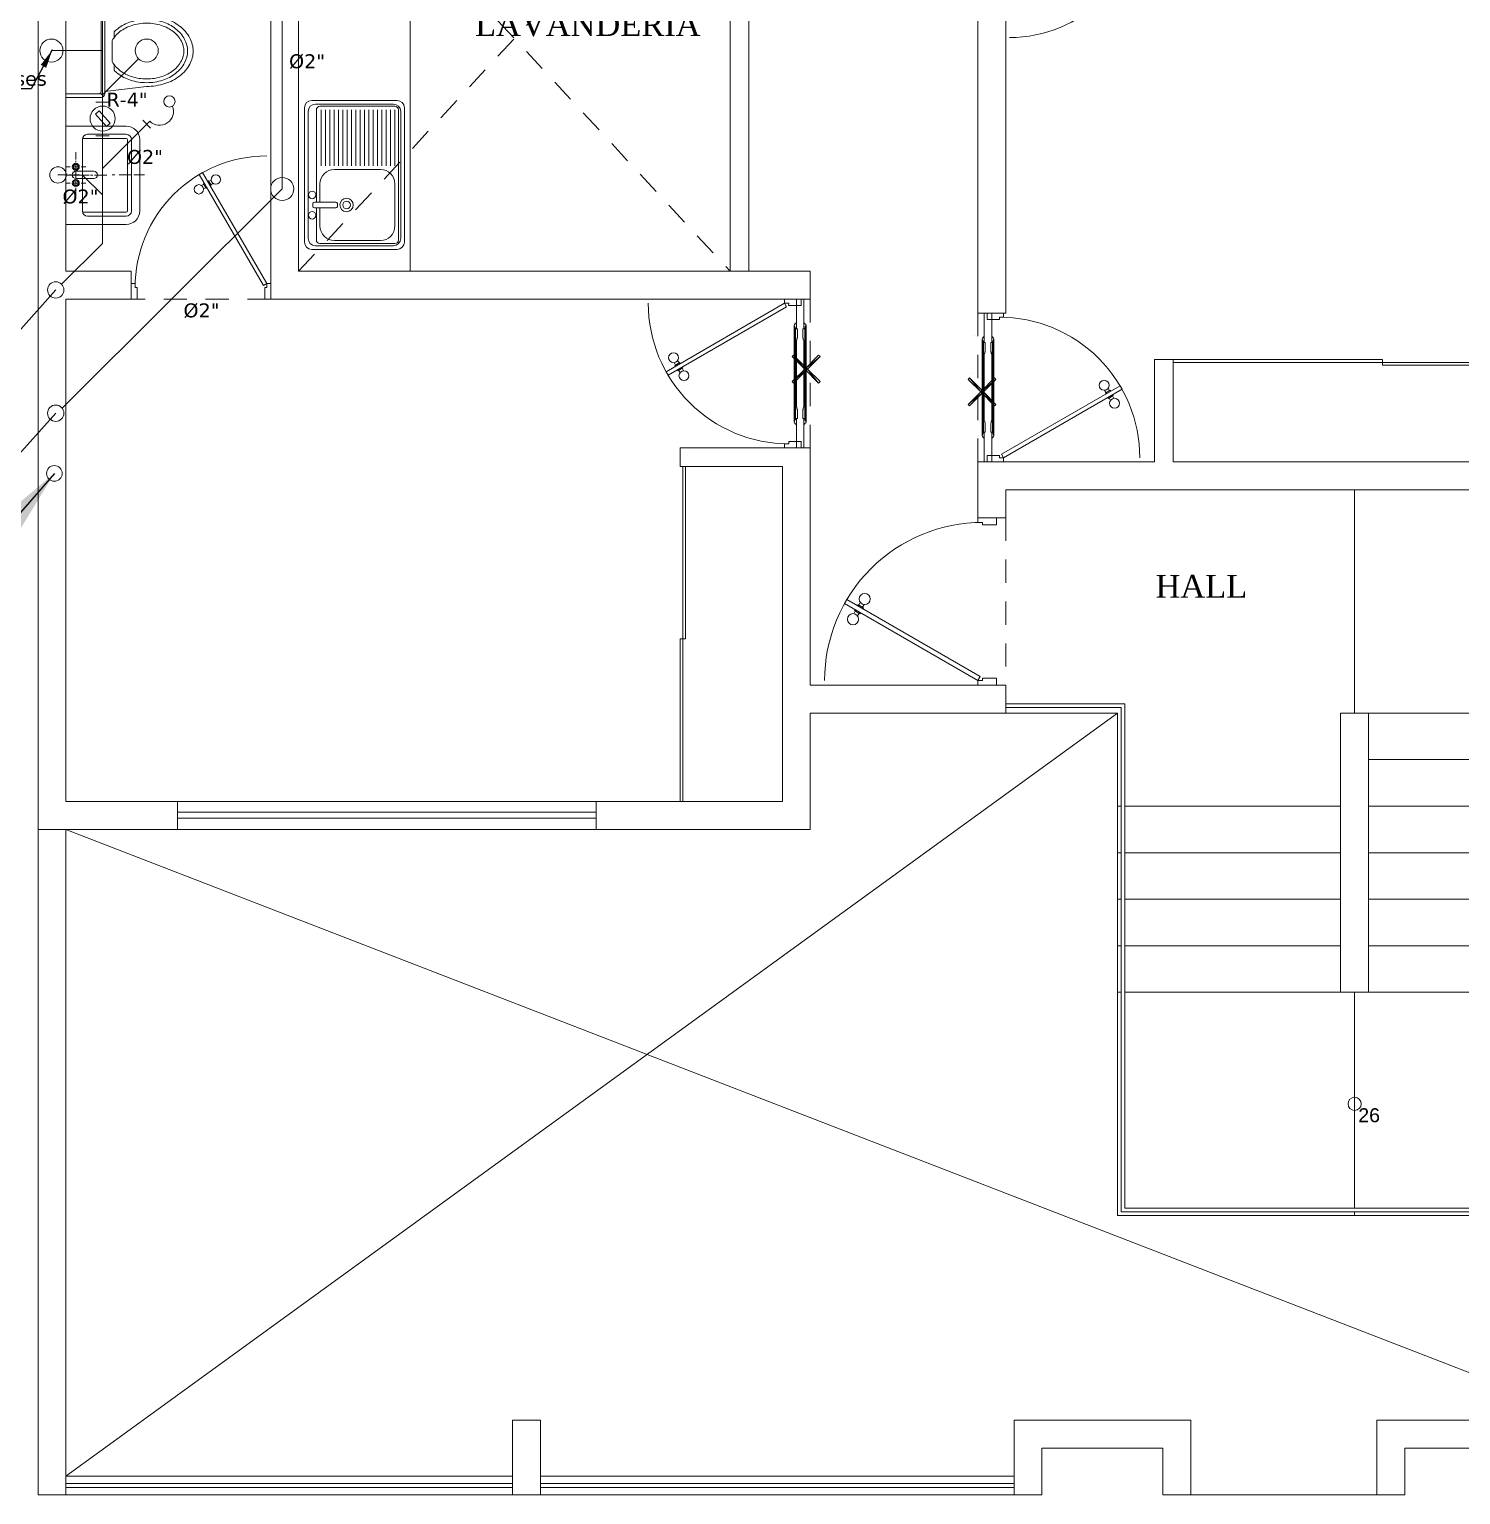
# Model space of a CAD drawing. Header units: millimetres. Extents: x -59 to 123, y 54 to 155.
# Drawn here: x 47.02 to 54.71, y 134.49 to 142.36 of the extents above; entities that cross this region are included whole.
import ezdxf

# ---------------------------------------------------------------- set-up
doc = ezdxf.new("R2010")
doc.units = ezdxf.units.MM
for name, pattern in [('ACAD_ISO04W100', [30.5, 24, -3, 0.5, -3]), ('CONTINUA', [0]), ('DASHDOTX2', [50.8, 25.4, -12.7, 0, -12.7]), ('HIDDEN2', [0.1875, 0.125, -0.0625])]:
    doc.linetypes.add(name, pattern=pattern)
doc.layers.get('0').update_dxf_attribs({"lineweight": 9})
for name, color, linetype in [('A-PROY', 8, 'HIDDEN2'), ('A-TEX 010', 7, 'Continuous'), ('TEXTO', 2, 'Continuous')]:
    doc.layers.add(name, color=color, linetype=linetype)
for name, color, linetype, lineweight in [('desague', 4, 'Continuous', 60), ('ESCALERA', 128, 'Continuous', 9), ('HP-Mobiliario', 251, 'Continuous', 0), ('mobiliario', 7, 'Continuous', 0), ('murobajo', 7, 'Continuous', 30), ('MUROS', 7, 'Continuous', 80), ('niveles', 8, 'Continuous', 15), ('pluma1', 1, 'Continuous', 9), ('pluma2', 4, 'Continuous', 20), ('pluma3', 13, 'Continuous', 30), ('PUERTAS', 7, 'Continuous', 9), ('SANITARIOS', 7, 'Continuous', 5), ('TUB.AGUA', 7, 'DASHDOTX2', 40), ('VENTANA BAJA', 150, 'Continuous', 20), ('VIDRIO', 7, 'Continuous', 5)]:
    doc.layers.add(name, color=color, linetype=linetype, lineweight=lineweight)
doc.styles.add('BOLD', font='Swis721 Lt BT Light.ttf', dxfattribs={"height": 2})
doc.styles.add('ROMANS', font='ROMANS.SHX', dxfattribs={"width": 1.35, "height": 0.29})
doc.styles.get("Standard").update_dxf_attribs({"font": 'arial.ttf'})
doc.styles.add('style4', font='verdanab.ttf', dxfattribs={"height": 0.1})
doc.styles.add('textcosan', font='verdana.ttf', dxfattribs={"height": 0.1})
doc.dimstyles.new('dimension horizontal', dxfattribs={"dimtxt": 0.08, "dimasz": 0.1, "dimexe": 0.15, "dimexo": 0.3, "dimgap": 0.01, "dimtad": 2, "dimtih": 1, "dimtoh": 1, "dimzin": 1, "dimtxsty": 'style4', "dimblk": 'ARCHTICK', "dimcen": 0.08, "dimadec": 0, "dimazin": 0, "dimtfac": 1, "dimtmove": 0, "dimatfit": 3, "dimfxl": 1, "dimarcsym": 0})
doc.dimstyles.new('ISO-25', dxfattribs={"dimtxt": 2.5, "dimasz": 2.5, "dimexe": 1.25, "dimexo": 0.625, "dimtad": 1, "dimtxsty": 'Standard', "dimcen": 2.5, "dimadec": 0, "dimazin": 0, "dimtfac": 1, "dimtmove": 0, "dimatfit": 3, "dimfxl": 1, "dimarcsym": 0})

# ---------------------------------------------------------------- blocks, each defined once
blk = doc.blocks.new('rf67')
at = {"layer": 'PUERTAS', "ltscale": 0.075}
for p, q in [((2984.4541, 394.8959), (2984.4292, 394.895)), ((2984.4585, 394.0686), (2984.4292, 394.895)), ((2984.4834, 394.0695), (2984.4541, 394.8959)), ((2983.711, 394.4797), (2983.7334, 394.4678)), ((2983.7334, 394.4678), (2983.7215, 394.4454)), ((2983.6641, 394.3914), (2983.6977, 394.3735)), ((2983.7327, 394.4394), (2983.6977, 394.3735)), ((2983.7215, 394.4454), (2983.7327, 394.4394)), ((2984.4603, 394.0531), (2984.4253, 393.9872)), ((2984.4834, 394.0695), (2984.4585, 394.0686)), ((2984.4715, 394.0471), (2984.4603, 394.0531)), ((2984.4834, 394.0695), (2984.4715, 394.0471)), ((2984.5059, 394.0576), (2984.4834, 394.0695)), ((2984.459, 393.9693), (2984.4253, 393.9872))]:
    blk.add_line(p, q, dxfattribs=at)
at = {"layer": 'PUERTAS', "ltscale": 0.01}
for p, q in [((2984.4089, 394.8242), (2984.4257, 394.8248)), ((2984.4098, 394.8001), (2984.4265, 394.8006)), ((2984.4255, 394.8297), (2984.4315, 394.8299)), ((2984.4267, 394.796), (2984.4255, 394.8297)), ((2984.4267, 394.796), (2984.4327, 394.7962)), ((2984.4625, 394.831), (2984.4565, 394.8308)), ((2984.4637, 394.7974), (2984.4577, 394.7971)), ((2984.4637, 394.7974), (2984.4625, 394.831)), ((2984.4794, 394.8268), (2984.4627, 394.8262)), ((2984.4803, 394.8026), (2984.4636, 394.802))]:
    blk.add_line(p, q, dxfattribs=at)
for centre in [(2984.3818, 394.8116), (2984.5074, 394.8161)]:
    blk.add_circle(centre, 0.0302, dxfattribs=at)
blk.add_arc((2984.4709, 394.0476), 0.8484, 61.97794, 152.0448, dxfattribs=at)
blk = doc.blocks.new('A$C16406C30')
at = {"layer": 'HP-Mobiliario'}
for p, q in [((0.1885, 0.5), (0, 0.5)), ((0.1785, 0.48), (0, 0.48)), ((0.2026, 0.4941), (0.1856, 0.4771)), ((0.2085, 0.02), (0.2085, 0.48)), ((0.1885, 0.03), (0.1885, 0.47)), ((0.2085, 0.4681), (0.4335, 0.44)), ((0.2585, 0.3218), (0.2585, 0.3528)), ((0.2485, 0.1938), (0.2485, 0.3062)), ((0.2585, 0.1472), (0.2585, 0.1782)), ((0, 0.02), (0.1785, 0.02)), ((0, 0), (0.1885, 0)), ((0.2026, 0.0059), (0.1856, 0.0229)), ((0.2085, 0.0319), (0.4335, 0.06))]:
    blk.add_line(p, q, dxfattribs=at)
for points in [[(0.2485, 0.3062, -0.100268), (0.2902, 0.3544, -0.08725), (0.3531, 0.3874, -0.077598), (0.4335, 0.4, -0.077598), (0.5139, 0.3874, -0.08725), (0.5768, 0.3544, -0.105601), (0.6201, 0.3032, -0.12364), (0.6335, 0.25, -0.12364), (0.6201, 0.1968, -0.105601), (0.5768, 0.1456, -0.08725), (0.5139, 0.1126, -0.077598), (0.4335, 0.1, -0.077598)], [(0.2585, 0.3528, -0.0362), (0.2779, 0.3702, -0.08725), (0.347, 0.4065, -0.077598), (0.4335, 0.42, -0.077598), (0.52, 0.4065, -0.08725), (0.5891, 0.3702, -0.105601), (0.6378, 0.3127, -0.12364), (0.6535, 0.25, -0.12364), (0.6378, 0.1873, -0.105601), (0.5891, 0.1298, -0.08725), (0.52, 0.0935, -0.077598), (0.4335, 0.08, -0.077598)], [(0.4335, 0.44, -0.076393), (0.532, 0.4249, -0.086437), (0.6103, 0.3844, -0.105872), (0.6657, 0.3199, -0.125404), (0.6835, 0.25, -0.125404), (0.6657, 0.1801, -0.105872), (0.6103, 0.1156, -0.086437), (0.532, 0.0751, -0.076393), (0.4335, 0.06, -0.076393)], [(0.4335, 0.1, -0.077598), (0.3531, 0.1126, -0.08725), (0.2902, 0.1456, -0.100268), (0.2485, 0.1938, -0.12364)], [(0.4335, 0.08, -0.077598), (0.347, 0.0935, -0.08725), (0.2779, 0.1298, -0.0362), (0.2585, 0.1472, -0.12364)]]:
    blk.add_lwpolyline(points, format="xyb", dxfattribs=at)
for centre, radius, start, end in [((0.1785, 0.47), 0.01, 0, 90), ((0.1885, 0.48), 0.02, 0, 90), ((0.1785, 0.03), 0.01, 270, 0), ((0.1885, 0.02), 0.02, 270, 0)]:
    blk.add_arc(centre, radius, start, end, dxfattribs=at)
blk = doc.blocks.new('LAV-5')
for p, q in [((-0.264, 0), (-0.264, -0.3242)), ((0, 0), (-0.264, 0)), ((-0.0451, -0.0222), (-0.0451, 0.0007)), ((-0.0015, -0.0076), (-0.0015, 0.043)), ((0.264, 0), (0, 0)), ((0.0421, -0.0222), (0.0421, 0.0007)), ((0.264, -0.3242), (0.264, 0)), ((-0.0846, -0.0529), (-0.123, -0.0529)), ((-0.07, -0.0529), (-0.0777, -0.0529)), ((-0.0264, -0.0529), (-0.064, -0.0529)), ((-0.0451, -0.0433), (-0.0451, -0.0306)), ((-0.0451, -0.0726), (-0.0451, -0.0433)), ((-0.0015, -0.0529), (-0.0212, -0.0529)), ((-0.0212, -0.1496), (-0.0212, -0.0529)), ((-0.0015, -0.0529), (-0.017, -0.0529)), ((-0.0015, -0.0282), (-0.0015, -0.0196)), ((-0.0015, -0.0282), (-0.0015, -0.0196)), ((-0.0015, -0.0726), (-0.0015, -0.0409)), ((-0.0015, -0.0726), (-0.0015, -0.0409)), ((-0.0015, -0.0529), (0.0182, -0.0529)), ((-0.0015, -0.0529), (0.014, -0.0529)), ((0.0182, -0.0529), (0.0182, -0.1496)), ((0.0234, -0.0529), (0.061, -0.0529)), ((0.0421, -0.0433), (0.0421, -0.0306)), ((0.0421, -0.0726), (0.0421, -0.0433)), ((0.067, -0.0529), (0.0747, -0.0529)), ((0.0816, -0.0529), (0.12, -0.0529)), ((-0.22, -0.1158), (-0.22, -0.3242)), ((-0.198, -0.0886), (-0.198, -0.3242)), ((-0.1922, -0.088), (0.1922, -0.088)), ((-0.0451, -0.0812), (-0.0451, -0.106)), ((-0.0011, -0.0863), (-0.0011, -0.124)), ((-0.0011, -0.1326), (-0.0011, -0.1445)), ((-0.0011, -0.1539), (-0.0011, -0.2199)), ((0.0421, -0.0812), (0.0421, -0.106)), ((0.198, -0.3242), (0.198, -0.0886)), ((0.22, -0.3242), (0.22, -0.1158)), ((-0.0015, -0.2489), (-0.0015, -0.2618)), ((-0.0015, -0.2857), (-0.0015, -0.3507)), ((-0.1922, -0.33), (0.1922, -0.33)), ((-0.1922, -0.352), (0.1922, -0.352)), ((-0.0015, -0.329), (-0.0015, -0.347)), ((-0.0015, -0.365), (-0.0015, -0.4223)), ((-0.1922, -0.396), (0.1922, -0.396))]:
    blk.add_line(p, q)
for centre, radius in [((-0.0451, -0.0529), 0.0188), ((-0.0451, -0.0529), 0.0137), ((0.0421, -0.0529), 0.0188), ((0.0421, -0.0529), 0.0137)]:
    blk.add_circle(centre, radius)
for centre, radius, start, end in [((-0.0015, -0.0529), 0.0197, 90, 180), ((-0.0015, -0.0529), 0.0197, 0, 90), ((-0.1922, -0.1158), 0.0278, 90, 180), ((-0.0015, -0.1496), 0.0197, 180, 270), ((-0.0015, -0.1496), 0.0197, 270, 0), ((0.1922, -0.1158), 0.0278, 0, 90), ((-0.1922, -0.3242), 0.0718, 180, 270), ((-0.1922, -0.3242), 0.0278, 180, 270), ((-0.1922, -0.3242), 0.00583, 180, 270), ((0.1922, -0.3242), 0.0718, 270, 0), ((0.1922, -0.3242), 0.0278, 270, 0), ((0.1922, -0.3242), 0.00583, 270, 0)]:
    blk.add_arc(centre, radius, start, end)
blk = doc.blocks.new('CRFDSX')
at = {"layer": 'mobiliario'}
for points in [[(-77.9163, 3.0473), (-77.9163, 3.0951), (-77.9216, 3.0951), (-77.9216, 3.2558), (-77.8812, 3.2558), (-77.8812, 3.0951), (-77.8865, 3.0951), (-77.8865, 3.0473)], [(-77.9333, 3.1143), (-77.9333, 2.8792), (-77.9333, 2.5951)], [(-77.9291, 3.1068), (-77.9291, 3.1015), (-77.928, 3.1015), (-77.9269, 3.1004), (-77.9259, 3.0994), (-77.9259, 3.0983), (-77.9259, 3.0973), (-77.9259, 3.0962), (-77.9259, 3.0951)], [(-77.9291, 3.1015), (-77.9291, 2.8792), (-77.9291, 2.6079)], [(-77.9259, 3.0951), (-77.9216, 3.0951), (-77.9216, 3.126), (-77.9269, 3.126), (-77.9269, 3.1217)], [(-77.9259, 3.0951), (-77.9259, 2.8792), (-77.9259, 2.6143)], [(-77.8748, 3.1217), (-77.8748, 3.126), (-77.8812, 3.126), (-77.8812, 3.0951), (-77.8769, 3.0951), (-77.8769, 3.0962), (-77.8769, 3.0973), (-77.8769, 3.0983), (-77.8759, 3.0994), (-77.8759, 3.1004), (-77.8748, 3.1004), (-77.8748, 3.1015), (-77.8738, 3.1015), (-77.8727, 3.1015)], [(-77.8769, 3.0951), (-77.8769, 2.8792), (-77.8769, 2.6143)], [(-77.8727, 3.1015), (-77.8727, 3.1068)], [(-77.8727, 3.1015), (-77.8727, 2.8792), (-77.8727, 2.6079)], [(-77.8695, 3.1143), (-77.8695, 2.8792), (-77.8695, 2.5951)], [(-77.9216, 3.0345), (-77.9216, 2.8792), (-77.9216, 2.6749), (-77.9216, 2.8792), (-77.9216, 3.0345)], [(-77.9184, 3.0366), (-77.9184, 3.0441)], [(-77.8833, 3.0441), (-77.8833, 3.0366)], [(-77.8812, 3.0345), (-77.8812, 2.8792), (-77.8812, 2.6749)], [(-77.8812, 2.7036), (-77.8812, 3.0058)], [(-78.0009, 2.9547), (-78.0083, 2.9473), (-77.9264, 2.8792), (-78.0009, 2.9547), (-78.0009, 2.9547)], [(-78.0083, 2.9473), (-77.9264, 2.8792), (-77.9402, 2.8792), (-78.0083, 2.9473), (-78.0083, 2.9473)], [(-77.8658, 2.9547), (-77.9264, 2.8792), (-77.9402, 2.8792), (-77.8658, 2.9547), (-77.8658, 2.9547)], [(-77.8594, 2.9473), (-77.8658, 2.9547), (-77.9264, 2.8792), (-77.8594, 2.9473), (-77.8594, 2.9473)], [(-77.9402, 2.8792), (-78.0009, 2.8047), (-78.0083, 2.8122), (-77.9402, 2.8792), (-77.9402, 2.8792)], [(-77.9264, 2.8792), (-77.9402, 2.8792), (-78.0009, 2.8047), (-77.9264, 2.8792), (-77.9264, 2.8792)], [(-77.9264, 2.8792), (-77.9402, 2.8792), (-77.8594, 2.8122), (-77.9264, 2.8792), (-77.9264, 2.8792)], [(-77.9402, 2.8792), (-77.8594, 2.8122), (-77.8658, 2.8047), (-77.9402, 2.8792), (-77.9402, 2.8792)], [(-77.9839, 2.7792), (-77.9839, 2.7792)], [(-77.9291, 2.6026), (-77.9291, 2.6079), (-77.928, 2.6079), (-77.9269, 2.6079), (-77.9269, 2.609), (-77.9259, 2.61), (-77.9259, 2.6111), (-77.9259, 2.6122), (-77.9259, 2.6132), (-77.9259, 2.6143)], [(-77.9259, 2.6143), (-77.9216, 2.6143), (-77.9216, 2.5834), (-77.9269, 2.5834), (-77.9269, 2.5877)], [(-77.8865, 2.6622), (-77.8865, 2.6143), (-77.8812, 2.6143), (-77.8812, 2.4558), (-77.9057, 2.4558), (-77.9099, 2.4558), (-77.9216, 2.4558), (-77.9216, 2.6143), (-77.9163, 2.6143), (-77.9163, 2.6622)], [(-77.9184, 2.6643), (-77.9184, 2.6717)], [(-77.8833, 2.6717), (-77.8833, 2.6643)], [(-77.8769, 2.6143), (-77.8812, 2.6143), (-77.8812, 2.5834), (-77.8748, 2.5834), (-77.8748, 2.5881)], [(-77.8727, 2.6026), (-77.8727, 2.6079), (-77.8738, 2.6079), (-77.8748, 2.6079), (-77.8759, 2.609), (-77.8759, 2.61), (-77.8769, 2.6111), (-77.8769, 2.6122), (-77.8769, 2.6132), (-77.8769, 2.6143)], [(-77.9716, 2.5781), (-77.9716, 2.5781)]]:
    blk.add_lwpolyline(points, dxfattribs=at)
for points in [[(-77.9333, 3.1159), (-77.9337, 3.1127), (-77.9322, 3.1096), (-77.9294, 3.108)], [(-77.9269, 3.1226), (-77.9306, 3.1216), (-77.9328, 3.119), (-77.9333, 3.1159)], [(-77.8696, 3.1159), (-77.87, 3.119), (-77.8723, 3.1216), (-77.8753, 3.1225)], [(-77.8734, 3.108), (-77.8707, 3.1096), (-77.8692, 3.1127), (-77.8696, 3.1159)], [(-77.9222, 3.0345), (-77.9207, 3.0345), (-77.9195, 3.0357), (-77.9195, 3.0372)], [(-77.919, 3.0451), (-77.9175, 3.0451), (-77.9163, 3.0463), (-77.9163, 3.0478)], [(-77.8865, 3.0478), (-77.8865, 3.0463), (-77.8853, 3.0451), (-77.8839, 3.0451)], [(-77.8844, 3.0372), (-77.8844, 3.0357), (-77.8832, 3.0345), (-77.8817, 3.0345)], [(-77.9294, 2.6025), (-77.9322, 2.6009), (-77.9337, 2.5978), (-77.9333, 2.5946)], [(-77.9195, 2.6723), (-77.9195, 2.6737), (-77.9207, 2.6749), (-77.9222, 2.6749)], [(-77.9163, 2.6627), (-77.9163, 2.6642), (-77.9175, 2.6653), (-77.919, 2.6653)], [(-77.8839, 2.6653), (-77.8853, 2.6653), (-77.8865, 2.6642), (-77.8865, 2.6627)], [(-77.8817, 2.6749), (-77.8832, 2.6749), (-77.8844, 2.6737), (-77.8844, 2.6723)], [(-77.8696, 2.5946), (-77.8692, 2.5978), (-77.8707, 2.6009), (-77.8734, 2.6025)], [(-77.9333, 2.5946), (-77.9328, 2.5914), (-77.9306, 2.5888), (-77.9269, 2.5877)], [(-77.8753, 2.588), (-77.8723, 2.5888), (-77.87, 2.5914), (-77.8696, 2.5946)]]:
    blk.add_open_spline(points, degree=3, dxfattribs=at)
blk = doc.blocks.new('lavo')
for p, q in [((734.6522, 78.2175), (734.6522, 77.4953)), ((734.6522, 78.2175), (734.6522, 77.4953)), ((734.6717, 78.198), (734.6717, 77.5148)), ((734.6717, 78.198), (734.6717, 77.5148)), ((734.6911, 78.2564), (735.1498, 78.2564)), ((734.6911, 78.2564), (735.1498, 78.2564)), ((734.7106, 78.2369), (735.1303, 78.2369)), ((734.7106, 78.2369), (735.1303, 78.2369)), ((734.7159, 78.2058), (734.7159, 77.7101)), ((734.7159, 78.2058), (734.7159, 77.7101)), ((734.7354, 78.2253), (735.1381, 78.2253)), ((734.7354, 78.2253), (735.1381, 78.2253)), ((734.741, 78.2058), (734.741, 77.9052)), ((734.741, 78.2058), (734.741, 77.9052)), ((734.7643, 78.2058), (734.7643, 77.9052)), ((734.7643, 78.2058), (734.7643, 77.9052)), ((734.7877, 78.2058), (734.7877, 77.9052)), ((734.7877, 78.2058), (734.7877, 77.9052)), ((734.8111, 78.2058), (734.8111, 77.9052)), ((734.8111, 78.2058), (734.8111, 77.9052)), ((734.8344, 78.2058), (734.8344, 77.9052)), ((734.8344, 78.2058), (734.8344, 77.9052)), ((734.8578, 78.2058), (734.8578, 77.9052)), ((734.8578, 78.2058), (734.8578, 77.9052)), ((734.8811, 78.2058), (734.8811, 77.9052)), ((734.8811, 78.2058), (734.8811, 77.9052)), ((734.9045, 78.2058), (734.9045, 77.9052)), ((734.9045, 78.2058), (734.9045, 77.9052)), ((734.9279, 78.2058), (734.9279, 77.9052)), ((734.9279, 78.2058), (734.9279, 77.9052)), ((734.9512, 78.2058), (734.9512, 77.9052)), ((734.9512, 78.2058), (734.9512, 77.9052)), ((734.9746, 78.2058), (734.9746, 77.9052)), ((734.9746, 78.2058), (734.9746, 77.9052)), ((734.998, 78.2058), (734.998, 77.9052)), ((734.998, 78.2058), (734.998, 77.9052)), ((735.0213, 78.2058), (735.0213, 77.9052)), ((735.0213, 78.2058), (735.0213, 77.9052)), ((735.0447, 78.2058), (735.0447, 77.9052)), ((735.0447, 78.2058), (735.0447, 77.9052)), ((735.068, 78.2058), (735.068, 77.9052)), ((735.068, 78.2058), (735.068, 77.9052)), ((735.0914, 78.2058), (735.0914, 77.9052)), ((735.0914, 78.2058), (735.0914, 77.9052)), ((735.1148, 78.2058), (735.1148, 77.9052)), ((735.1148, 78.2058), (735.1148, 77.9052)), ((735.1381, 78.2058), (735.1381, 77.9052)), ((735.1381, 78.2058), (735.1381, 77.9052)), ((735.1576, 78.2058), (735.1576, 77.507)), ((735.1576, 78.2058), (735.1576, 77.507)), ((735.1693, 78.198), (735.1693, 77.5148)), ((735.1693, 78.198), (735.1693, 77.5148)), ((735.1887, 78.2175), (735.1887, 77.4953)), ((735.1887, 78.2175), (735.1887, 77.4953)), ((735.0603, 77.8857), (734.8132, 77.8857)), ((735.0603, 77.8857), (734.8132, 77.8857)), ((734.7354, 77.8079), (734.7354, 77.7101)), ((734.7354, 77.8079), (734.7354, 77.7101)), ((735.1381, 77.8079), (735.1381, 77.582)), ((735.1381, 77.8079), (735.1381, 77.582)), ((734.6973, 77.7023), (734.6973, 77.6875)), ((734.6973, 77.7023), (734.6973, 77.6875)), ((734.821, 77.7101), (734.7051, 77.7101)), ((734.821, 77.7101), (734.7051, 77.7101)), ((734.7051, 77.6797), (734.821, 77.6797)), ((734.7051, 77.6797), (734.821, 77.6797)), ((734.7159, 77.6797), (734.7159, 77.507)), ((734.7159, 77.6797), (734.7159, 77.507)), ((734.7354, 77.6797), (734.7354, 77.582)), ((734.7354, 77.6797), (734.7354, 77.582)), ((734.8288, 77.6875), (734.8288, 77.7023)), ((734.8288, 77.6875), (734.8288, 77.7023)), ((735.0603, 77.5041), (734.8132, 77.5041)), ((735.0603, 77.5041), (734.8132, 77.5041)), ((734.6911, 77.4564), (735.1498, 77.4564)), ((734.6911, 77.4564), (735.1498, 77.4564)), ((734.7106, 77.4759), (735.1303, 77.4759)), ((734.7106, 77.4759), (735.1303, 77.4759)), ((734.7354, 77.4876), (735.1381, 77.4876)), ((734.7354, 77.4876), (735.1381, 77.4876))]:
    blk.add_line(p, q)
for centre, radius in [((734.6935, 77.7488), 0.0202), ((734.6935, 77.7488), 0.0202), ((734.8783, 77.6949), 0.0361), ((734.8783, 77.6949), 0.0361), ((734.6935, 77.6397), 0.0202), ((734.6935, 77.6397), 0.0202), ((734.8783, 77.6949), 0.0205), ((734.8783, 77.6949), 0.0205)]:
    blk.add_circle(centre, radius)
for centre, radius, start, end in [((734.6911, 78.2175), 0.0389, 90, 180), ((734.6911, 78.2175), 0.0389, 90, 180), ((734.7106, 78.198), 0.0389, 90, 180), ((734.7106, 78.198), 0.0389, 90, 180), ((734.7354, 78.2058), 0.0195, 90, 180), ((734.7354, 78.2058), 0.0195, 90, 180), ((735.1303, 78.198), 0.0389, 0, 90), ((735.1303, 78.198), 0.0389, 0, 90), ((735.1381, 78.2058), 0.0195, 0, 90), ((735.1381, 78.2058), 0.0195, 0, 90), ((735.1498, 78.2175), 0.0389, 0, 90), ((735.1498, 78.2175), 0.0389, 0, 90), ((734.8132, 77.8079), 0.0779, 90, 180), ((734.8132, 77.8079), 0.0779, 90, 180), ((735.0603, 77.8079), 0.0779, 0, 90), ((735.0603, 77.8079), 0.0779, 0, 90), ((734.7051, 77.7023), 0.00779, 90, 180), ((734.7051, 77.7023), 0.00779, 90, 180), ((734.7051, 77.6875), 0.00779, 180, 270), ((734.7051, 77.6875), 0.00779, 180, 270), ((734.821, 77.7023), 0.00779, 0, 90), ((734.821, 77.7023), 0.00779, 0, 90), ((734.821, 77.6875), 0.00779, 270, 360), ((734.821, 77.6875), 0.00779, 270, 360), ((734.8132, 77.582), 0.0779, 180, 270), ((734.8132, 77.582), 0.0779, 180, 270), ((735.0603, 77.582), 0.0779, 270, 0), ((735.0603, 77.582), 0.0779, 270, 0), ((734.6911, 77.4953), 0.0389, 180, 270), ((734.6911, 77.4953), 0.0389, 180, 270), ((734.7106, 77.5148), 0.0389, 180, 270), ((734.7106, 77.5148), 0.0389, 180, 270), ((734.7354, 77.507), 0.0195, 180, 270), ((734.7354, 77.507), 0.0195, 180, 270), ((735.1303, 77.5148), 0.0389, 270, 0), ((735.1303, 77.5148), 0.0389, 270, 0), ((735.1381, 77.507), 0.0195, 270, 0), ((735.1381, 77.507), 0.0195, 270, 0), ((735.1498, 77.4953), 0.0389, 270, 0), ((735.1498, 77.4953), 0.0389, 270, 0)]:
    blk.add_arc(centre, radius, start, end)
blk = doc.blocks.new('A$C767E48EC')
at = {"layer": 'A-PROY', "lineweight": 0}
for p, q in [((1.4, 9.075), (3.719, 6.575)), ((1.4, 6.575), (3.719, 9.075)), ((3.719, 6.575), (3.719, 9.075)), ((1.25, 6.425), (0.5, 6.425)), ((4.15, 5.625), (4.15, 6.425)), ((5.05, 6.35), (5.05, 5.55)), ((5.2, 5.25), (5.2, 4.35)), ((0.75, 3.725), (3, 3.725))]:
    blk.add_line(p, q, dxfattribs=at)
at = {"layer": 'ESCALERA', "lineweight": 0, "ltscale": 0.25}
for p, q in [((7.075, 4.2), (7.075, 5.4)), ((5.8001, 4.2), (5.8001, 3.7)), ((7.15, 4.2), (8.35, 4.2)), ((7.15, 3.95), (8.35, 3.95)), ((5.8201, 3.7), (5.8, 3.7)), ((5.8, 1.5), (5.8001, 3.7)), ((5.8201, 3.7), (5.8, 3.7)), ((7, 3.7), (5.8401, 3.7)), ((7.15, 3.7), (8.35, 3.7)), ((5.8201, 3.45), (5.8, 3.45)), ((5.8201, 3.45), (5.8, 3.45)), ((7, 3.45), (5.8401, 3.45)), ((7.15, 3.45), (8.35, 3.45)), ((5.8201, 3.2), (5.8, 3.2)), ((5.8201, 3.2), (5.8, 3.2)), ((7, 3.2), (5.8401, 3.2)), ((7.15, 3.2), (8.35, 3.2)), ((5.8201, 2.95), (5.8, 2.95)), ((5.8201, 2.95), (5.8, 2.95)), ((7, 2.95), (5.8401, 2.95)), ((7.15, 2.95), (8.35, 2.95)), ((5.8201, 2.7), (5.8, 2.7)), ((5.8201, 2.7), (5.8, 2.7)), ((7, 2.7), (5.8401, 2.7)), ((7.075, 2.7), (7.075, 1.54)), ((7.15, 2.7), (8.35, 2.7)), ((5.8, 1.5001), (7.15, 1.5)), ((7.075, 1.52), (7.075, 1.5)), ((7.15, 1.5), (8.35, 1.5))]:
    blk.add_line(p, q, dxfattribs=at)
at = {"layer": 'mobiliario', "lineweight": 0, "ltscale": 0.3}
for p, q in [((2, 6.575), (2, 9.075)), ((5.8001, 4.2), (0.15, 0.1)), ((0, 0.4), (0, 3.575)), ((0.15, 3.575), (0.15, 0.4)), ((0.15, 3.575), (8.35, 0.4)), ((0, 0.4), (0, 0)), ((0.15, 0.4), (0.15, 0)), ((2.55, 0.4), (2.55, 0)), ((2.7, 0.4), (2.55, 0.4)), ((2.7, 0.4), (2.7, 0)), ((5.245, 0), (5.245, 0.4)), ((6.045, 0.4), (5.245, 0.4)), ((6.195, 0.4), (6.045, 0.4)), ((6.195, 0), (6.195, 0.4)), ((7.195, 0), (7.195, 0.4)), ((8.35, 0.4), (7.195, 0.4)), ((5.395, 0), (5.395, 0.25)), ((6.045, 0.25), (5.395, 0.25)), ((6.045, 0.25), (6.045, 0)), ((7.345, 0), (7.345, 0.25)), ((8.35, 0.25), (7.345, 0.25)), ((0.15, 0.1), (2.55, 0.1)), ((2.7, 0.1), (5.245, 0.1)), ((0.15, 0), (0, 0)), ((0.15, 0.06), (2.55, 0.06)), ((0.15, 0.0383), (2.55, 0.0383)), ((0.15, 0), (2.55, 0)), ((2.7, 0), (2.55, 0)), ((2.7, 0.06), (5.245, 0.06)), ((2.7, 0.0383), (5.245, 0.0383)), ((2.7, 0), (5.245, 0)), ((5.245, 0), (5.395, 0)), ((6.045, 0), (6.195, 0)), ((7.195, 0), (6.195, 0)), ((7.195, 0), (7.345, 0))]:
    blk.add_line(p, q, dxfattribs=at)
at = {"layer": 'murobajo', "lineweight": 0}
for p, q in [((3.719, 8.175), (3.719, 6.575)), ((3.819, 6.575), (3.819, 8.175)), ((0.75, 3.725), (3, 3.725)), ((0.75, 3.575), (3, 3.575))]:
    blk.add_line(p, q, dxfattribs=at)
at = {"layer": 'MUROS', "lineweight": 0}
for p, q in [((0, 19), (0, 3.575)), ((5.05, 12.875), (5.05, 6.35)), ((5.2, 11.1), (5.2, 6.35)), ((1.4, 6.575), (1.4, 9.225)), ((0.15, 6.575), (0.5, 6.575)), ((0.15, 6.425), (0.5, 6.425)), ((5.2, 6.35), (5.05, 6.35)), ((6.1, 6.1), (6, 6.1)), ((6, 6.1), (6, 5.55)), ((6.1, 6.1), (6.1, 5.55)), ((6, 5.55), (5.05, 5.55)), ((8.35, 5.55), (6.1, 5.55)), ((8.35, 5.4), (5.2, 5.4)), ((0.75, 3.5743), (0.75, 3.725)), ((3, 3.5743), (3, 3.725))]:
    blk.add_line(p, q, dxfattribs=at)
at = {"layer": 'MUROS', "linetype": 'CONTINUA', "lineweight": 0}
for p, q in [((0.15, 9.075), (0.15, 6.575)), ((0.15, 9.075), (0.15, 6.575)), ((1.25, 6.425), (1.25, 9.075)), ((0.5, 6.575), (0.5, 6.425)), ((4.15, 6.575), (1.4, 6.575)), ((4.15, 6.425), (4.15, 6.575)), ((4.15, 6.575), (4.15, 6.425)), ((0.15, 6.425), (0.15, 3.725)), ((4.15, 6.425), (1.25, 6.425)), ((3.45, 5.525), (3.45, 5.625)), ((4.15, 5.625), (3.45, 5.625)), ((4.15, 4.35), (4.15, 5.625)), ((4, 5.525), (3.45, 5.525)), ((4, 3.725), (4, 5.525)), ((5.05, 5.25), (5.05, 5.55)), ((5.2, 5.25), (5.2, 5.4)), ((5.05, 5.25), (5.2, 5.25)), ((5.2, 4.35), (4.15, 4.35)), ((5.2, 4.35), (5.2001, 4.2)), ((4.15, 3.575), (4.15, 4.2)), ((5.2001, 4.2), (4.15, 4.2)), ((0.15, 3.725), (0.75, 3.725)), ((3, 3.725), (4, 3.725)), ((0, 3.575), (0.75, 3.575)), ((3, 3.575), (4.15, 3.575))]:
    blk.add_line(p, q, dxfattribs=at)
at = {"layer": 'MUROS', "lineweight": 0}
blk.add_lwpolyline([(7, 4.2), (7.15, 4.2), (7.15, 2.7009), (7, 2.7009), (7, 4.2)], dxfattribs=at)
at = {"layer": 'niveles', "lineweight": 0}
blk.add_circle((7.075, 2.1), 0.0354, dxfattribs=at)
at = {"layer": 'VENTANA BAJA', "lineweight": 0}
for p, q in [((0.75, 3.6675), (3, 3.6675)), ((0.75, 3.635), (3, 3.635))]:
    blk.add_line(p, q, dxfattribs=at)
at = {"layer": 'VIDRIO', "lineweight": 0}
for p, q in [((7.225, 6.1), (6.1, 6.1)), ((6.1, 6.085), (8.35, 6.085)), ((7.225, 6.1), (7.225, 6.085)), ((7.225, 6.085), (7.225, 6.07)), ((8.35, 6.07), (7.225, 6.07)), ((3.465, 3.725), (3.465, 5.525)), ((3.48, 5.525), (3.48, 4.6)), ((3.45, 4.6), (3.45, 3.725)), ((3.45, 4.6), (3.465, 4.6)), ((3.465, 4.6), (3.48, 4.6)), ((5.2, 4.25), (5.8401, 4.25)), ((5.2001, 4.23), (5.8201, 4.23)), ((5.2001, 4.2), (5.8001, 4.2)), ((5.8201, 4.23), (5.8201, 1.5201)), ((5.8401, 4.25), (5.8401, 1.5401)), ((5.8201, 1.5201), (8.35, 1.5199)), ((5.8401, 1.5401), (8.35, 1.5399))]:
    blk.add_line(p, q, dxfattribs=at)
at = {"lineweight": 0, "xscale": -1}
blk.add_blockref('CRFDSX', (-73.8062, 3.1692), dxfattribs=at)
at = {"lineweight": 0, "xscale": -1, "rotation": 180}
blk.add_blockref('CRFDSX', (83.0062, 8.8058), dxfattribs=at)
at = {"layer": 'HP-Mobiliario', "lineweight": 0, "xscale": -1, "rotation": 180}
blk.add_blockref('A$C16406C30', (0.15, 8.0078), dxfattribs=at)
at = {"layer": 'HP-Mobiliario', "lineweight": 0}
blk.add_blockref('lavo', (-733.2204, -70.7642), dxfattribs=at)
at = {"layer": 'PUERTAS', "lineweight": 0}
for p, xscale, yscale, zscale, rotation in [((2047.7861, 1464.9795), 0.8333333333377142, 0.8333333333377142, 0.8333333333377142, 207.9691983123798), ((-2041.3361, -1449.9545), 0.8333333333377142, 0.8333333333377142, 0.8333333333377142, 27.96919831237982), ((1557.5715, -2172.3335), 0.888888888888496, 0.888888888888496, 0.888888888888496, 117.9691983123798), ((-1548.3715, 2184.3085), 0.8888888888884959, 0.8888888888884959, 0.8888888888884959, 297.9691983123798)]:
    blk.add_blockref('rf67', p, dxfattribs=dict(at, xscale=xscale, yscale=yscale, zscale=zscale, rotation=rotation))
at = {"layer": 'PUERTAS', "lineweight": 0, "xscale": -1, "rotation": 62.03080168762018}
blk.add_blockref('rf67', (1752.8054, 2455.4534), dxfattribs=at)
at = {"layer": 'SANITARIOS', "linetype": 'Continuous', "lineweight": 0, "xscale": -1, "rotation": 90}
blk.add_blockref('LAV-5', (0.15, 7.0906), dxfattribs=at)
at = {"layer": 'A-TEX 010', "lineweight": 0, "char_height": 0.1224, "attachment_point": 2, "style": 'ROMANS'}
for s, insert in [('{\\fTimes New Roman|b0|i0|c0|p18;PATIO - \\PLAVANDERIA}', (2.9543, 8.1651)), ('{\\fTimes New Roman|b0|i0|c0|p18;HALL}', (6.2515, 4.9426))]:
    blk.add_mtext(s, dxfattribs=dict(at, insert=insert))
at = {"layer": 'niveles', "lineweight": 0, "insert": (7.2113, 2.0006, 0), "char_height": 0.075, "width": 0.202723, "attachment_point": 9, "style": 'BOLD'}
blk.add_mtext('26', dxfattribs=at)
blk = doc.blocks.new('A$C4F4652E4')
at = {"layer": 'pluma1'}
for p, q in [((0, 0.0303), (0, 0.1023)), ((0.1806, 0.0303), (0.1806, 0.1023))]:
    blk.add_line(p, q, dxfattribs=at)
at = {"layer": 'pluma1', "ltscale": 0.01}
blk.add_circle((0.088, 0.0675), 0.0675, dxfattribs=at)
at = {"layer": 'pluma2', "ltscale": 0.01}
blk.add_lwpolyline([(0.0456, 0.0491), (0.1132, 0.1085), (0.1311, 0.0882), (0.0635, 0.0288)], close=True, dxfattribs=at)
blk = doc.blocks.new('DSUMI')
at = {"layer": 'pluma1'}
for p, q in [((0, 0.03), (0, -0.03)), ((0.023, 0), (0, 0))]:
    blk.add_line(p, q, dxfattribs=at)
blk.add_circle((0.173, 0), 0.03, dxfattribs=at)
blk.add_arc((0.098, 0), 0.075, 180, 336.92608, dxfattribs=at)
blk = doc.blocks.new('_ArchTick')
at = {"color": 0, "linetype": 'ByBlock', "const_width": 0.15}
blk.add_lwpolyline([(-0.5, -0.5), (0.5, 0.5)], dxfattribs=at)

msp = doc.modelspace()

# ---------------------------------------------------------------- linework, layer by layer
at = {"layer": 'desague', "linetype": 'CONTINUA', "lineweight": 5}
for p, q in [((48.3745, 142.7847), (48.3745, 141.5062)), ((47.4079, 142.6646), (47.4079, 141.2135)), ((47.1341, 142.2497), (47.4079, 142.2497)), ((47.3003, 141.5813), (47.2133, 141.5813))]:
    msp.add_line(p, q, dxfattribs=at)
at = {"layer": 'desague', "linetype": 'CONTINUA', "lineweight": 5, "ltscale": 0.01}
for p, q in [((47.4079, 142.0124), (47.602, 142.2058)), ((47.4079, 141.6172), (47.646, 141.8544)), ((47.3003, 141.5813), (47.4079, 141.474)), ((47.1922, 140.328), (48.3745, 141.5062)), ((47.1883, 140.9946), (47.4079, 141.2135))]:
    msp.add_line(p, q, dxfattribs=at)
at = {"layer": 'pluma3', "lineweight": 5, "ltscale": 0.01}
for centre, radius in [((47.1341, 142.2497), 0.0621), ((47.646, 142.2497), 0.0621), ((47.1694, 141.5816), 0.044), ((48.3745, 141.5062), 0.0621), ((47.1572, 140.9636), 0.044), ((47.1572, 140.3014), 0.044), ((47.1499, 139.9777), 0.0421)]:
    msp.add_circle(centre, radius, dxfattribs=at)
at = {"layer": 'TEXTO', "lineweight": 5}
for p, q in [((46.9271, 140.7051), (47.1572, 140.9636)), ((46.9271, 140.0429), (47.1572, 140.3014))]:
    msp.add_line(p, q, dxfattribs=at)

# ---------------------------------------------------------------- block references
at = {"layer": 'desague', "linetype": 'CONTINUA', "lineweight": 5}
msp.add_blockref('A$C767E48EC', (47.0623, 134.4896), dxfattribs=at)
at = {"layer": 'desague', "linetype": 'CONTINUA', "lineweight": 5, "rotation": 270}
msp.add_blockref('A$C4F4652E4', (47.3416, 141.9725), dxfattribs=at)
at = {"layer": 'TUB.AGUA', "linetype": 'ACAD_ISO04W100', "lineweight": 5, "ltscale": 0.02, "rotation": 44.99999999999996}
msp.add_blockref('DSUMI', (47.646, 141.8544), dxfattribs=at)

# ---------------------------------------------------------------- texts
at = {"layer": 'TEXTO', "lineweight": 5, "style": 'textcosan'}
for s, p in [('Ø2"', (48.411, 142.1551)), ('Ventilatation rises', (46.1754, 142.0614)), (' R-4"', (47.3972, 141.9488)), ('Ø2"', (47.5399, 141.641)), ('Ø2"', (47.1933, 141.4284)), ('Ø2"', (47.8438, 140.8164))]:
    msp.add_text(s, height=0.075, dxfattribs=at).set_placement(p)

# ---------------------------------------------------------------- leaders
at = {"layer": 'pluma1', "lineweight": 5}
msp.add_leader([(47.1499, 139.9777), (46.9434, 139.7386), (45.995, 139.7386)], dimstyle='ISO-25', override={"dimgap": 0.03, "dimtad": 0, "dimclrd": 1}, dxfattribs=at)
at = {"layer": 'TEXTO', "lineweight": 5}
msp.add_leader([(47.1388, 142.2535), (47.0257, 142.0438), (46.1522, 142.0438)], dimstyle='dimension horizontal', dxfattribs=at)

doc.saveas('drawing.dxf')
